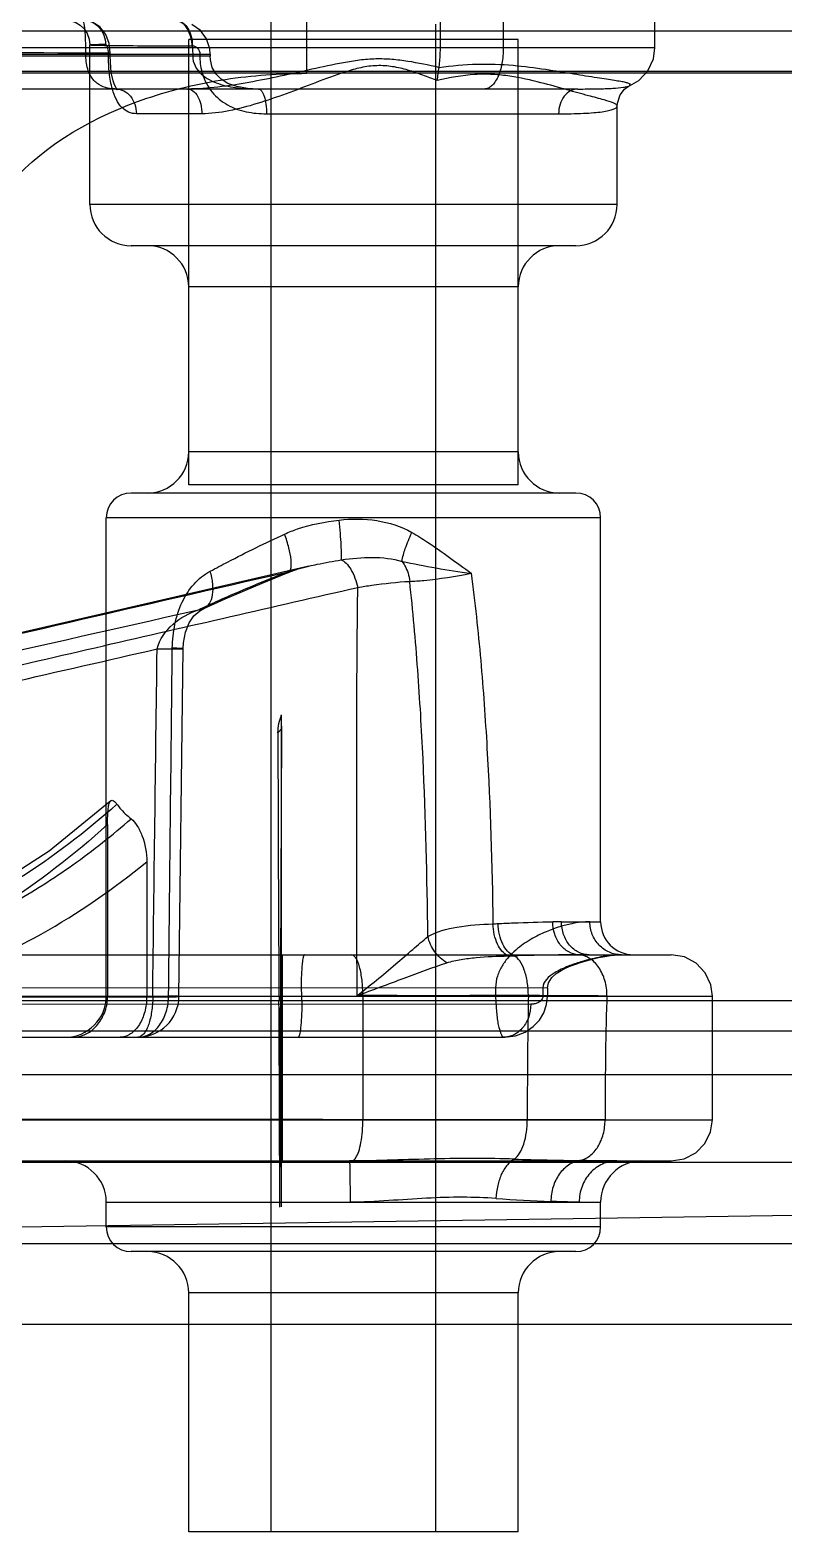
# Model space of a CAD drawing. Header units: millimetres. Extents: x 29875 to 31218, y -21313 to -20364.
# Drawn here: x 30595.82 to 30605.15, y -21046.8 to -21028.22 of the extents above; entities that cross this region are included whole.
import ezdxf

# ---------------------------------------------------------------- set-up
doc = ezdxf.new("R2010")
doc.units = ezdxf.units.MM
doc.header["$LTSCALE"] = 8
doc.layers.add('Cav-cor', color=30, linetype='Continuous')
doc.layers.add('WT', color=4, linetype='Continuous')

# ---------------------------------------------------------------- blocks, each defined once
blk = doc.blocks.new('20160903.150408')
at = {"layer": 'Cav-cor', "color": 241}
for p, q in [((-26.924, 42.79), (-26.924, 44.729)), ((-28.583, 44.3), (-28.583, 42.474)), ((-26.146, 44.32), (-26.146, 42.79)), ((-24.268, 42.79), (-24.268, 44.38)), ((-29.02, 24.43), (-29.02, 43.109)), ((-42.863, 43), (0, 43)), ((-26.98, 24.43), (-26.98, 43.081)), ((-24.268, 42.79), (-41.342, 42.79)), ((-31.264, 40.852), (-31.264, 42.826)), ((-31.029, 42.819), (-31.02, 42.819)), ((-25.96, 42.892), (-30.04, 42.892)), ((-30.04, 37.384), (-30.04, 42.892)), ((-29.78, 42.779), (-29.82, 42.899)), ((-29.775, 42.712), (-29.78, 42.779)), ((-25.96, 37.384), (-25.96, 42.892)), ((-29.774, 42.688), (-36.856, 42.688)), ((-32.617, 42.709), (-29.774, 42.712)), ((-31.313, 42.688), (-31.313, 42.726)), ((-31.313, 42.726), (-31.012, 42.726)), ((-31.034, 42.688), (-31.034, 42.726)), ((-31.012, 42.688), (-31.012, 42.726)), ((-29.991, 42.712), (-29.991, 42.688)), ((-29.902, 42.712), (-29.902, 42.688)), ((-29.774, 42.712), (-29.774, 42.688)), ((-42.363, 42.5), (0, 42.5)), ((-21.401, 42.474), (-39.598, 42.474)), ((-30.975, 42.38), (-30.998, 42.486)), ((-30.972, 42.37), (-30.975, 42.38)), ((-30.959, 42.333), (-30.972, 42.369)), ((-25.223, 42.28), (-40.636, 42.28)), ((-30.94, 42.28), (-30.939, 42.28)), ((-30.929, 42.276), (-30.926, 42.274)), ((-24.585, 42.318), (-24.584, 42.318)), ((-24.584, 42.318), (-24.571, 42.338)), ((-24.584, 42.318), (-24.584, 42.318)), ((-24.736, 40.852), (-24.736, 42.067)), ((-29.878, 41.974), (-30.688, 41.974)), ((-29.077, 41.974), (-25.461, 41.974)), ((-24.736, 40.852), (-31.264, 40.852)), ((-25.246, 40.342), (-30.754, 40.342)), ((-25.96, 39.832), (-30.04, 39.832)), ((-25.96, 37.792), (-30.04, 37.792)), ((-25.96, 37.384), (-30.04, 37.384)), ((-25.246, 37.282), (-30.754, 37.282)), ((-24.94, 36.976), (-31.06, 36.976)), ((-31.06, 31.06), (-31.06, 36.976)), ((-24.94, 31.978), (-24.94, 36.976)), ((-28.551, 36.378), (-32.917, 35.37)), ((-28.838, 36.301), (-28.807, 36.3)), ((-29.92, 35.838), (-29.854, 35.852)), ((-29.854, 35.852), (-29.853, 35.852)), ((-30.161, 31.054), (-30.107, 35.357)), ((-28.893, 34.368), (-28.893, 34.537)), ((-28.935, 34.315), (-28.889, 34.368)), ((-28.912, 28.447), (-28.889, 34.368)), ((-28.893, 34.315), (-28.893, 34.368)), ((-31.044, 33.18), (-31.044, 31.06)), ((-30.559, 32.72), (-30.559, 31.06)), ((-25.425, 31.978), (-24.94, 31.978)), ((-54.532, 31.57), (-24.066, 31.57)), ((-28.881, 31.57), (-28.881, 29.02)), ((-24.694, 31.57), (-24.691, 31.57)), ((-24.683, 31.57), (-24.684, 31.57)), ((-53.955, 31.06), (-23.556, 31.06)), ((-34.968, 31.051), (-30.486, 31.051)), ((-33.231, 31.166), (-25.598, 31.162)), ((-28.649, 31.166), (-28.641, 30.954)), ((-27.884, 31.06), (-27.884, 29.53)), ((-26.241, 31.162), (-26.241, 31.06)), ((-25.598, 31.06), (-26.241, 31.06)), ((-25.835, 31.065), (-25.836, 31)), ((-25.655, 31.162), (-25.655, 31.06)), ((-25.655, 31.06), (-25.598, 31.06)), ((-25.61, 30.955), (-25.6, 31.06)), ((-25.598, 31.162), (-25.598, 31.06)), ((-25.598, 31.06), (-25.598, 31.06)), ((-23.556, 29.53), (-23.556, 31.06)), ((-12.869, 31), (-51.216, 31)), ((-25.805, 30.958), (-33.23, 30.954)), ((-28.891, 29.02), (-28.892, 31)), ((-51.977, 30.55), (-26.141, 30.55)), ((-12.839, 30.625), (-39.16, 30.625)), ((-17.85, 30.087), (-34.97, 30.087)), ((-51.413, 29.53), (-23.556, 29.53)), ((-24.885, 29.53), (-25.849, 29.53)), ((-51.9, 29.02), (-24.066, 29.02)), ((0, 29), (-42.363, 29)), ((-28.891, 28.454), (-28.891, 29.02)), ((-46.065, 28), (-13.569, 28.48)), ((-31.06, 28.51), (-24.94, 28.51)), ((-31.06, 28.204), (-31.06, 28.51)), ((-24.94, 28.204), (-24.94, 28.51)), ((-24.94, 28.204), (-31.06, 28.204)), ((-54.936, 28), (-18.474, 28)), ((-25.246, 27.898), (-30.754, 27.898)), ((-25.96, 27.388), (-30.04, 27.388)), ((-30.04, 24.43), (-30.04, 27.388)), ((-25.96, 24.43), (-25.96, 27.388)), ((-42.363, 27), (0, 27)), ((-25.96, 24.43), (-30.04, 24.43))]:
    blk.add_line(p, q, dxfattribs=at)
for points in [[(-31.54, 43.13), (-31.542, 43.13), (-31.541, 43.13), (-31.535, 43.129), (-31.521, 43.127), (-31.488, 43.12), (-31.438, 43.102), (-31.385, 43.069), (-31.336, 43.023), (-31.297, 42.965), (-31.272, 42.896), (-31.264, 42.826)], [(-31.012, 42.726), (-31.025, 42.845), (-31.065, 42.955), (-31.139, 43.05), (-31.241, 43.113), (-31.354, 43.135)], [(-29.82, 42.899), (-29.896, 43.002), (-30.001, 43.077)], [(-24.584, 42.318), (-24.469, 42.384), (-24.356, 42.503), (-24.287, 42.652), (-24.268, 42.79)], [(-30.998, 42.486), (-31.01, 42.617), (-31.012, 42.688)], [(-29.178, 42.28), (-29.312, 42.287), (-29.446, 42.311), (-29.555, 42.35), (-29.638, 42.402), (-29.703, 42.467), (-29.748, 42.546), (-29.771, 42.639), (-29.775, 42.688)], [(-30.926, 42.274), (-30.936, 42.286), (-30.959, 42.333)], [(-30.939, 42.28), (-30.937, 42.279), (-30.929, 42.276)], [(-24.736, 42.067), (-24.733, 42.106), (-24.7, 42.208), (-24.644, 42.278), (-24.6, 42.311), (-24.585, 42.318)], [(-29.854, 35.852), (-29.588, 35.973), (-29.13, 36.169), (-28.807, 36.3)], [(-28.807, 36.3), (-28.683, 36.343), (-28.551, 36.378)], [(-30.107, 35.357), (-30.103, 35.431), (-30.078, 35.561), (-30.033, 35.675), (-29.975, 35.762), (-29.903, 35.825), (-29.853, 35.852)], [(-31.006, 33.474), (-31.767, 32.853), (-32.715, 32.242), (-33.605, 31.815)], [(-25.599, 31.162), (-25.587, 31.224), (-25.546, 31.29), (-25.489, 31.34), (-25.429, 31.377), (-25.369, 31.407), (-25.308, 31.433), (-25.248, 31.455), (-25.188, 31.475), (-25.13, 31.493), (-25.073, 31.509), (-25.018, 31.523), (-24.965, 31.535), (-24.914, 31.545), (-24.865, 31.553), (-24.818, 31.56), (-24.773, 31.565), (-24.733, 31.568), (-24.698, 31.57), (-24.684, 31.57)], [(-23.556, 31.06), (-23.576, 31.199), (-23.645, 31.348), (-23.759, 31.467), (-23.904, 31.543), (-24.066, 31.57)], [(-26.141, 30.55), (-26.126, 30.55), (-25.994, 30.568), (-25.875, 30.614), (-25.775, 30.681), (-25.699, 30.763), (-25.643, 30.853), (-25.61, 30.955)], [(-24.066, 29.02), (-23.907, 29.046), (-23.763, 29.12), (-23.65, 29.236), (-23.579, 29.381), (-23.556, 29.53)]]:
    blk.add_lwpolyline(points, dxfattribs=at)
for centre, radius, start, end in [((-29.144, 42.689), 0.758, 180.0467, 181.4532), ((-30.754, 40.852), 0.51, 180, 270), ((-25.246, 40.852), 0.51, 270, 0), ((-30.55, 39.832), 0.51, 0, 90), ((-25.45, 39.832), 0.51, 90, 180), ((-30.55, 37.792), 0.51, 270, 0), ((-25.45, 37.792), 0.51, 180, 270), ((-30.754, 36.976), 0.306, 90, 180), ((-25.246, 36.976), 0.306, 0, 90), ((540.812, 35.033), 569.748, 180.07217, 180.40558), ((-25.413, 19.777), 12.201, 90.0603, 90.5637), ((-24.532, 31.978), 0.408, 180, 270), ((-26.882, 45.194), 13.255, 272.634, 272.9017), ((-26.844, 66.311), 34.763, 271.2524, 271.372), ((-25.02, -8.439), 40.009, 90.2778, 91.4205), ((-25.068, -0.97), 32.54, 90.0248, 90.257), ((-31.57, 31.06), 0.51, 270, 0), ((-31.615, 31.06), 0.571, 353.8242, 359.9629), ((-30.669, 31.06), 0.508, 270.0003, 359.2795), ((-31.339, 31.06), 0.78, 355.5227, 359.9928), ((-5.963, 30.277), 18.915, 177.6264, 177.8083), ((-559.128, 27.676), 530.216, 0.14519, 0.35915), ((-31.57, 28.51), 0.51, 0, 90), ((-303.553, 28.437), 274.641, 0.00215, 0.1216), ((-24.428, 82.58), 53.561, 268.3094, 269.1754), ((-24.43, 28.51), 0.51, 90, 180), ((-24.832, 48.877), 20.37, 266.0494, 267.9635), ((-30.754, 28.204), 0.306, 180, 270), ((-25.246, 28.204), 0.306, 270, 0), ((-30.55, 27.388), 0.51, 0, 90), ((-25.45, 27.388), 0.51, 90, 180)]:
    blk.add_arc(centre, radius, start, end, dxfattribs=at)
for points, knots in [([(-33.35, 42.038), (-33.086, 42.412), (-32.443, 43.081), (-31.259, 43.791), (-29.949, 44.21), (-29.038, 44.3), (-28.583, 44.3)], [0, 0, 0, 0, 0.251347, 0.50121, 0.750513, 1, 1, 1, 1]), ([(-31.354, 43.135), (-31.317, 43.134), (-31.241, 43.117), (-31.146, 43.049), (-31.084, 42.947), (-31.069, 42.868), (-31.069, 42.829)], [0, 0, 0, 0, 0.242608, 0.489976, 0.743241, 1, 1, 1, 1]), ([(-31.313, 42.726), (-31.313, 42.779), (-31.314, 42.854), (-31.319, 42.951), (-31.324, 43.012), (-31.329, 43.062), (-31.337, 43.1), (-31.342, 43.122), (-31.35, 43.135), (-31.354, 43.135)], [0, 0, 0, 0, 0.377445, 0.548125, 0.697813, 0.821051, 0.913682, 0.972726, 1, 1, 1, 1]), ([(-30.182, 43.12), (-30.156, 43.12), (-30.114, 43.098), (-30.075, 43.051), (-30.034, 42.978), (-30, 42.864), (-29.991, 42.765), (-29.991, 42.712)], [0, 0, 0, 0, 0.161698, 0.264823, 0.385309, 0.673004, 1, 1, 1, 1]), ([(-30.182, 43.12), (-30.157, 43.12), (-30.102, 43.1), (-30.042, 43.028), (-30.004, 42.929), (-29.995, 42.853), (-29.995, 42.814)], [0, 0, 0, 0, 0.192668, 0.423036, 0.698156, 1, 1, 1, 1]), ([(-36.856, 42.688), (-36.394, 42.707), (-35.471, 42.728), (-33.623, 42.742), (-32.237, 42.735), (-31.313, 42.726)], [0, 0, 0, 0, 0.249972, 0.499983, 1, 1, 1, 1]), ([(-31.069, 42.829), (-31.097, 42.829), (-31.137, 42.829), (-31.185, 42.828), (-31.213, 42.828), (-31.234, 42.827), (-31.248, 42.827), (-31.256, 42.827), (-31.261, 42.826), (-31.262, 42.826), (-31.264, 42.826), (-31.264, 42.826)], [0, 0, 0, 0, 0.434034, 0.605894, 0.747147, 0.857419, 0.936347, 0.963993, 0.983774, 0.995719, 1, 1, 1, 1]), ([(-31.264, 42.826), (-31.264, 42.825), (-31.262, 42.825), (-31.26, 42.825), (-31.255, 42.825), (-31.245, 42.824), (-31.228, 42.823), (-31.202, 42.822), (-31.169, 42.822), (-31.129, 42.821), (-31.081, 42.82), (-31.047, 42.82), (-31.029, 42.819)], [0, 0, 0, 0, 0.004472, 0.016638, 0.03662, 0.064433, 0.143553, 0.253861, 0.395018, 0.566668, 0.768451, 1, 1, 1, 1]), ([(-31.034, 42.726), (-31.034, 42.751), (-31.038, 42.784), (-31.052, 42.819), (-31.064, 42.829), (-31.069, 42.829)], [0, 0, 0, 0, 0.639612, 0.862669, 1, 1, 1, 1]), ([(-31.02, 42.819), (-30.957, 42.818), (-30.616, 42.815), (-30.274, 42.814), (-29.995, 42.814)], [0, 0, 0, 0, 0.183194, 1, 1, 1, 1]), ([(-29.995, 42.814), (-29.972, 42.814), (-29.921, 42.791), (-29.902, 42.739), (-29.902, 42.712)], [0, 0, 0, 0, 0.463023, 1, 1, 1, 1]), ([(-26.942, 42.546), (-26.938, 42.565), (-26.933, 42.604), (-26.926, 42.686), (-26.924, 42.748), (-26.924, 42.79)], [0, 0, 0, 0, 0.237002, 0.485081, 1, 1, 1, 1]), ([(-26.146, 42.79), (-26.146, 42.724), (-26.156, 42.601), (-26.197, 42.457), (-26.246, 42.367), (-26.286, 42.319), (-26.331, 42.288), (-26.364, 42.28), (-26.38, 42.28)], [0, 0, 0, 0, 0.326238, 0.61324, 0.733238, 0.835813, 0.922824, 1, 1, 1, 1]), ([(-31.261, 42.455), (-31.269, 42.471), (-31.301, 42.545), (-31.313, 42.627), (-31.313, 42.688)], [0, 0, 0, 0, 0.233219, 1, 1, 1, 1]), ([(-30.985, 42.28), (-31.003, 42.344), (-31.026, 42.479), (-31.034, 42.617), (-31.034, 42.688)], [0, 0, 0, 0, 0.480481, 1, 1, 1, 1]), ([(-26.942, 42.546), (-27.07, 42.574), (-27.263, 42.616), (-27.525, 42.649), (-27.725, 42.655), (-27.925, 42.639), (-28.19, 42.595), (-28.516, 42.524), (-28.906, 42.437), (-29.292, 42.359), (-29.674, 42.299), (-29.929, 42.28), (-30.054, 42.28)], [0, 0, 0, 0, 0.124775, 0.187799, 0.251171, 0.314696, 0.378388, 0.505716, 0.632446, 0.757787, 0.880747, 1, 1, 1, 1]), ([(-29.991, 42.688), (-29.991, 42.646), (-29.97, 42.562), (-29.89, 42.463), (-29.787, 42.392), (-29.634, 42.328), (-29.429, 42.288), (-29.262, 42.28), (-29.178, 42.28)], [0, 0, 0, 0, 0.126585, 0.251291, 0.375047, 0.498943, 0.748147, 1, 1, 1, 1]), ([(-26.964, 42.385), (-27.023, 42.408), (-27.143, 42.453), (-27.325, 42.516), (-27.515, 42.562), (-27.713, 42.575), (-27.91, 42.549), (-28.163, 42.474), (-28.47, 42.359), (-28.831, 42.22), (-29.186, 42.097), (-29.533, 42.004), (-29.766, 41.974), (-29.878, 41.974)], [0, 0, 0, 0, 0.062825, 0.12652, 0.190906, 0.25595, 0.321079, 0.386595, 0.516731, 0.645005, 0.769708, 0.888814, 1, 1, 1, 1]), ([(-24.571, 42.338), (-24.577, 42.344), (-24.598, 42.352), (-24.637, 42.363), (-24.697, 42.374), (-24.775, 42.386), (-24.872, 42.401), (-25.04, 42.426), (-25.291, 42.467), (-25.637, 42.524), (-26.036, 42.577), (-26.479, 42.594), (-26.785, 42.563), (-26.942, 42.542)], [0, 0, 0, 0, 0.009804, 0.027068, 0.052153, 0.085246, 0.126407, 0.175731, 0.297404, 0.44569, 0.615232, 0.801189, 1, 1, 1, 1]), ([(-32.243, 41.117), (-31.803, 41.611), (-30.881, 42.123), (-29.588, 42.425), (-28.917, 42.474), (-28.583, 42.474)], [0, 0, 0, 0, 0.497415, 0.74867, 1, 1, 1, 1]), ([(-31.069, 42.297), (-31.108, 42.309), (-31.186, 42.347), (-31.24, 42.416), (-31.261, 42.455)], [0, 0, 0, 0, 0.480101, 1, 1, 1, 1]), ([(-29.87, 42.469), (-29.845, 42.387), (-29.765, 42.233), (-29.566, 42.07), (-29.328, 41.988), (-29.161, 41.974), (-29.077, 41.974)], [0, 0, 0, 0, 0.257421, 0.503472, 0.748652, 1, 1, 1, 1]), ([(-26.942, 42.546), (-26.947, 42.52), (-26.959, 42.467), (-26.963, 42.413), (-26.965, 42.385)], [0, 0, 0, 0, 0.486135, 1, 1, 1, 1]), ([(-24.736, 42.067), (-24.736, 42.074), (-24.749, 42.091), (-24.802, 42.118), (-24.92, 42.152), (-25.113, 42.202), (-25.374, 42.275), (-25.696, 42.366), (-26.003, 42.435), (-26.278, 42.464), (-26.581, 42.463), (-26.811, 42.421), (-26.964, 42.385)], [0, 0, 0, 0, 0.009026, 0.02439, 0.079104, 0.166934, 0.28635, 0.433724, 0.60426, 0.696956, 0.794091, 1, 1, 1, 1]), ([(-30.94, 42.28), (-30.951, 42.28), (-30.995, 42.281), (-31.038, 42.288), (-31.069, 42.297)], [0, 0, 0, 0, 0.254865, 1, 1, 1, 1]), ([(-30.688, 41.974), (-30.721, 41.974), (-30.788, 41.986), (-30.876, 42.051), (-30.943, 42.153), (-30.972, 42.235), (-30.985, 42.28)], [0, 0, 0, 0, 0.2127, 0.43477, 0.693527, 1, 1, 1, 1]), ([(-30.94, 42.28), (-30.907, 42.28), (-30.838, 42.263), (-30.755, 42.193), (-30.701, 42.091), (-30.688, 42.014), (-30.688, 41.974)], [0, 0, 0, 0, 0.227099, 0.468498, 0.72843, 1, 1, 1, 1]), ([(-30.054, 42.28), (-30.03, 42.28), (-29.978, 42.259), (-29.922, 42.187), (-29.886, 42.088), (-29.878, 42.013), (-29.878, 41.974)], [0, 0, 0, 0, 0.185975, 0.414552, 0.692644, 1, 1, 1, 1]), ([(-29.178, 42.28), (-29.163, 42.28), (-29.14, 42.261), (-29.12, 42.227), (-29.099, 42.172), (-29.082, 42.086), (-29.077, 42.013), (-29.077, 41.974)], [0, 0, 0, 0, 0.133335, 0.231491, 0.352671, 0.653619, 1, 1, 1, 1]), ([(-25.223, 42.28), (-25.254, 42.28), (-25.32, 42.262), (-25.399, 42.192), (-25.449, 42.091), (-25.461, 42.013), (-25.461, 41.974)], [0, 0, 0, 0, 0.220413, 0.459425, 0.722275, 1, 1, 1, 1]), ([(-25.223, 42.28), (-25.141, 42.28), (-24.996, 42.281), (-24.807, 42.287), (-24.685, 42.297), (-24.617, 42.308), (-24.593, 42.314), (-24.584, 42.318)], [0, 0, 0, 0, 0.383426, 0.67796, 0.88334, 0.95266, 1, 1, 1, 1]), ([(-25.461, 41.974), (-25.357, 41.974), (-25.212, 41.975), (-25.033, 41.986), (-24.929, 41.997), (-24.848, 42.011), (-24.795, 42.025), (-24.764, 42.038), (-24.746, 42.048), (-24.736, 42.06), (-24.736, 42.067)], [0, 0, 0, 0, 0.416888, 0.584847, 0.724457, 0.835076, 0.91654, 0.946563, 0.969842, 1, 1, 1, 1]), ([(-28.853, 36.774), (-28.8, 36.799), (-28.583, 36.884), (-28.351, 36.927), (-28.177, 36.947)], [0, 0, 0, 0, 0.246959, 1, 1, 1, 1]), ([(-28.177, 36.947), (-28.023, 36.965), (-27.712, 36.965), (-27.411, 36.871), (-27.278, 36.795)], [0, 0, 0, 0, 0.503278, 1, 1, 1, 1]), ([(-28.151, 36.455), (-28.148, 36.477), (-28.148, 36.537), (-28.152, 36.646), (-28.162, 36.788), (-28.172, 36.892), (-28.177, 36.947)], [0, 0, 0, 0, 0.135995, 0.365513, 0.664613, 1, 1, 1, 1]), ([(-27.399, 36.437), (-27.392, 36.491), (-27.356, 36.613), (-27.308, 36.73), (-27.278, 36.795)], [0, 0, 0, 0, 0.435165, 1, 1, 1, 1]), ([(-27.278, 36.795), (-27.212, 36.757), (-26.959, 36.6), (-26.723, 36.42), (-26.544, 36.29)], [0, 0, 0, 0, 0.255601, 1, 1, 1, 1]), ([(-29.774, 36.315), (-29.702, 36.353), (-29.399, 36.514), (-29.09, 36.665), (-28.853, 36.774)], [0, 0, 0, 0, 0.237004, 1, 1, 1, 1]), ([(-28.807, 36.3), (-28.789, 36.308), (-28.773, 36.347), (-28.769, 36.4), (-28.773, 36.486), (-28.799, 36.613), (-28.832, 36.718), (-28.853, 36.774)], [0, 0, 0, 0, 0.118505, 0.213146, 0.332974, 0.637966, 1, 1, 1, 1]), ([(-28.551, 36.378), (-28.517, 36.386), (-28.385, 36.415), (-28.251, 36.439), (-28.151, 36.455)], [0, 0, 0, 0, 0.251078, 1, 1, 1, 1]), ([(-28.151, 36.455), (-28.023, 36.475), (-27.772, 36.498), (-27.517, 36.472), (-27.399, 36.437)], [0, 0, 0, 0, 0.511724, 1, 1, 1, 1]), ([(-28.151, 36.455), (-28.129, 36.447), (-28.083, 36.411), (-28.004, 36.3), (-27.965, 36.193), (-27.946, 36.115)], [0, 0, 0, 0, 0.175867, 0.409306, 1, 1, 1, 1]), ([(-27.399, 36.437), (-27.386, 36.42), (-27.338, 36.345), (-27.312, 36.257), (-27.304, 36.189)], [0, 0, 0, 0, 0.238413, 1, 1, 1, 1]), ([(-27.399, 36.437), (-27.259, 36.408), (-26.975, 36.352), (-26.689, 36.308), (-26.544, 36.29)], [0, 0, 0, 0, 0.495473, 1, 1, 1, 1]), ([(-43.27, 33.144), (-42.026, 33.375), (-37.197, 34.343), (-32.406, 35.486), (-28.838, 36.301)], [0, 0, 0, 0, 0.256917, 1, 1, 1, 1]), ([(-30.243, 35.363), (-30.242, 35.462), (-30.221, 35.657), (-30.135, 35.93), (-29.988, 36.162), (-29.849, 36.274), (-29.774, 36.315)], [0, 0, 0, 0, 0.268512, 0.526449, 0.76897, 1, 1, 1, 1]), ([(-29.92, 35.838), (-29.836, 35.877), (-29.479, 36.039), (-29.117, 36.191), (-28.838, 36.301)], [0, 0, 0, 0, 0.236346, 1, 1, 1, 1]), ([(-29.853, 35.852), (-29.825, 35.866), (-29.773, 35.917), (-29.738, 36.03), (-29.737, 36.167), (-29.758, 36.264), (-29.774, 36.315)], [0, 0, 0, 0, 0.186849, 0.411614, 0.686155, 1, 1, 1, 1]), ([(-27.304, 36.189), (-27.246, 36.192), (-26.991, 36.211), (-26.737, 36.251), (-26.544, 36.29)], [0, 0, 0, 0, 0.228091, 1, 1, 1, 1]), ([(-26.544, 36.29), (-26.496, 35.931), (-26.419, 35.211), (-26.317, 33.765), (-26.284, 32.678), (-26.273, 31.953)], [0, 0, 0, 0, 0.249739, 0.499711, 1, 1, 1, 1]), ([(-68.388, 30.787), (-68.379, 30.796), (-68.351, 30.809), (-68.296, 30.827), (-68.218, 30.844), (-68.117, 30.862), (-67.993, 30.88), (-67.782, 30.905), (-67.462, 30.936), (-67.007, 30.969), (-66.461, 31), (-65.82, 31.03), (-65.083, 31.059), (-64.239, 31.086), (-63.276, 31.112), (-62.184, 31.137), (-60.958, 31.161), (-59.6, 31.191), (-58.117, 31.234), (-56.523, 31.295), (-54.27, 31.406), (-51.396, 31.607), (-47.94, 32.001), (-44.499, 32.541), (-41.081, 33.186), (-37.699, 33.893), (-34.374, 34.637), (-31.131, 35.384), (-28.996, 35.876), (-27.946, 36.115)], [0, 0, 0, 0, 0.000873, 0.002276, 0.004229, 0.006735, 0.009793, 0.013403, 0.022287, 0.033403, 0.046779, 0.062436, 0.080397, 0.100905, 0.124342, 0.151005, 0.180998, 0.214234, 0.25059, 0.289806, 0.331161, 0.415947, 0.501013, 0.586089, 0.671249, 0.755946, 0.839441, 0.921004, 1, 1, 1, 1]), ([(-27.956, 31.065), (-27.957, 31.909), (-27.96, 33.173), (-27.959, 34.857), (-27.953, 35.696), (-27.946, 36.115)], [0, 0, 0, 0, 0.501351, 0.751244, 1, 1, 1, 1]), ([(-27.946, 36.115), (-27.888, 36.125), (-27.675, 36.158), (-27.46, 36.182), (-27.304, 36.189)], [0, 0, 0, 0, 0.2729, 1, 1, 1, 1]), ([(-27.079, 31.795), (-27.088, 32.528), (-27.114, 33.629), (-27.199, 35.094), (-27.264, 35.825), (-27.304, 36.189)], [0, 0, 0, 0, 0.500041, 0.750035, 1, 1, 1, 1]), ([(-43.318, 33.013), (-41.029, 33.42), (-36.556, 34.334), (-32.105, 35.344), (-29.92, 35.838)], [0, 0, 0, 0, 0.509206, 1, 1, 1, 1]), ([(-30.431, 35.354), (-30.402, 35.472), (-30.252, 35.684), (-30.034, 35.797), (-29.92, 35.838)], [0, 0, 0, 0, 0.501343, 1, 1, 1, 1]), ([(-37.905, 33.681), (-36.639, 33.951), (-34.147, 34.504), (-31.658, 35.073), (-30.431, 35.354)], [0, 0, 0, 0, 0.506911, 1, 1, 1, 1]), ([(-30.431, 35.354), (-30.408, 35.354), (-30.364, 35.354), (-30.302, 35.353), (-30.246, 35.353), (-30.199, 35.354), (-30.165, 35.354), (-30.143, 35.354), (-30.13, 35.355), (-30.121, 35.355), (-30.113, 35.355), (-30.11, 35.356), (-30.107, 35.356), (-30.107, 35.357)], [0, 0, 0, 0, 0.211353, 0.406154, 0.579074, 0.725834, 0.843509, 0.890562, 0.929408, 0.9599, 0.981893, 0.99526, 1, 1, 1, 1]), ([(-30.107, 35.357), (-30.107, 35.357), (-30.111, 35.357), (-30.117, 35.358), (-30.129, 35.359), (-30.143, 35.36), (-30.163, 35.36), (-30.197, 35.362), (-30.224, 35.362), (-30.243, 35.363)], [0, 0, 0, 0, 0.017098, 0.066219, 0.147311, 0.260012, 0.403517, 0.576005, 1, 1, 1, 1]), ([(-28.935, 34.315), (-28.935, 34.355), (-28.926, 34.43), (-28.905, 34.503), (-28.893, 34.537)], [0, 0, 0, 0, 0.522663, 1, 1, 1, 1]), ([(-28.889, 34.369), (-28.889, 34.383), (-28.89, 34.439), (-28.891, 34.495), (-28.893, 34.537)], [0, 0, 0, 0, 0.253792, 1, 1, 1, 1]), ([(-31.044, 33.18), (-31.044, 33.216), (-31.044, 33.282), (-31.038, 33.37), (-31.028, 33.433), (-31.015, 33.466), (-31.006, 33.474)], [0, 0, 0, 0, 0.357052, 0.665317, 0.878613, 1, 1, 1, 1]), ([(-31.006, 33.474), (-31.001, 33.478), (-30.988, 33.484), (-30.968, 33.475), (-30.948, 33.457), (-30.935, 33.441), (-30.928, 33.432)], [0, 0, 0, 0, 0.182113, 0.382074, 0.65156, 1, 1, 1, 1]), ([(-30.928, 33.432), (-31.314, 33.09), (-32.115, 32.477), (-33.013, 32.013), (-33.465, 31.828)], [0, 0, 0, 0, 0.513499, 1, 1, 1, 1]), ([(-30.928, 33.432), (-30.916, 33.416), (-30.865, 33.35), (-30.803, 33.292), (-30.753, 33.252)], [0, 0, 0, 0, 0.238004, 1, 1, 1, 1]), ([(-33.784, 31.534), (-33.517, 31.618), (-32.983, 31.814), (-32.208, 32.198), (-31.457, 32.677), (-30.984, 33.051), (-30.753, 33.252)], [0, 0, 0, 0, 0.239627, 0.485012, 0.738009, 1, 1, 1, 1]), ([(-31.044, 33.18), (-31.46, 32.807), (-32.319, 32.139), (-33.287, 31.635), (-33.773, 31.437)], [0, 0, 0, 0, 0.514987, 1, 1, 1, 1]), ([(-30.753, 33.252), (-30.724, 33.229), (-30.672, 33.164), (-30.588, 32.99), (-30.559, 32.83), (-30.559, 32.72)], [0, 0, 0, 0, 0.187283, 0.425919, 1, 1, 1, 1]), ([(-33.234, 31.214), (-32.762, 31.377), (-31.818, 31.799), (-30.969, 32.387), (-30.559, 32.72)], [0, 0, 0, 0, 0.486171, 1, 1, 1, 1]), ([(-25.073, 31.978), (-25.148, 31.978), (-25.275, 31.963), (-25.456, 31.917), (-25.625, 31.855), (-25.81, 31.763), (-25.966, 31.655), (-26.084, 31.541), (-26.165, 31.434), (-26.225, 31.307), (-26.241, 31.211), (-26.241, 31.162)], [0, 0, 0, 0, 0.146116, 0.245594, 0.362459, 0.496231, 0.646618, 0.728337, 0.814625, 0.905548, 1, 1, 1, 1]), ([(-26.211, 31.956), (-26.148, 31.959), (-25.922, 31.97), (-25.696, 31.976), (-25.533, 31.977)], [0, 0, 0, 0, 0.278458, 1, 1, 1, 1]), ([(-25.214, 31.57), (-25.256, 31.572), (-25.344, 31.598), (-25.449, 31.692), (-25.517, 31.824), (-25.532, 31.926), (-25.533, 31.977)], [0, 0, 0, 0, 0.224954, 0.465914, 0.726605, 1, 1, 1, 1]), ([(-25.082, 31.57), (-25.127, 31.57), (-25.221, 31.593), (-25.334, 31.686), (-25.408, 31.821), (-25.425, 31.925), (-25.425, 31.978)], [0, 0, 0, 0, 0.229825, 0.471952, 0.730478, 1, 1, 1, 1]), ([(-24.683, 31.57), (-24.734, 31.57), (-24.837, 31.592), (-24.967, 31.683), (-25.053, 31.819), (-25.073, 31.925), (-25.073, 31.978)], [0, 0, 0, 0, 0.244778, 0.492696, 0.744872, 1, 1, 1, 1]), ([(-27.956, 31.065), (-27.794, 31.191), (-27.563, 31.382), (-27.275, 31.629), (-27.142, 31.743), (-27.079, 31.795)], [0, 0, 0, 0, 0.542016, 0.785195, 1, 1, 1, 1]), ([(-27.079, 31.795), (-26.971, 31.859), (-26.696, 31.93), (-26.422, 31.947), (-26.273, 31.953)], [0, 0, 0, 0, 0.458441, 1, 1, 1, 1]), ([(-26.844, 31.471), (-26.902, 31.505), (-27.005, 31.601), (-27.065, 31.728), (-27.079, 31.795)], [0, 0, 0, 0, 0.498147, 1, 1, 1, 1]), ([(-26.084, 31.556), (-26.144, 31.581), (-26.215, 31.678), (-26.261, 31.821), (-26.272, 31.908), (-26.273, 31.953)], [0, 0, 0, 0, 0.427794, 0.703974, 1, 1, 1, 1]), ([(-26.012, 31.558), (-26.074, 31.581), (-26.15, 31.677), (-26.198, 31.822), (-26.21, 31.911), (-26.211, 31.956)], [0, 0, 0, 0, 0.429955, 0.705344, 1, 1, 1, 1]), ([(-28.605, 31.57), (-28.609, 31.57), (-28.617, 31.558), (-28.624, 31.536), (-28.631, 31.498), (-28.639, 31.426), (-28.646, 31.313), (-28.651, 31.217), (-28.649, 31.166)], [0, 0, 0, 0, 0.028347, 0.087653, 0.179875, 0.302521, 0.62218, 1, 1, 1, 1]), ([(-27.884, 31.06), (-27.884, 31.125), (-27.89, 31.247), (-27.914, 31.388), (-27.944, 31.481), (-27.97, 31.535), (-28.004, 31.57), (-28.026, 31.57)], [0, 0, 0, 0, 0.354828, 0.66036, 0.781903, 0.878508, 1, 1, 1, 1]), ([(-27.956, 31.065), (-27.761, 31.136), (-27.392, 31.275), (-27.022, 31.413), (-26.844, 31.471)], [0, 0, 0, 0, 0.526559, 1, 1, 1, 1]), ([(-26.844, 31.471), (-26.787, 31.489), (-26.666, 31.516), (-26.413, 31.546), (-26.217, 31.553), (-26.084, 31.556)], [0, 0, 0, 0, 0.235192, 0.480628, 1, 1, 1, 1]), ([(-25.835, 31.065), (-25.835, 31.121), (-25.843, 31.228), (-25.878, 31.374), (-25.93, 31.488), (-25.983, 31.544), (-26.012, 31.558)], [0, 0, 0, 0, 0.310164, 0.592286, 0.824799, 1, 1, 1, 1]), ([(-24.684, 31.57), (-24.731, 31.57), (-24.853, 31.56), (-25.021, 31.528), (-25.193, 31.482), (-25.32, 31.439), (-25.43, 31.391), (-25.551, 31.328), (-25.656, 31.239), (-25.655, 31.162)], [0, 0, 0, 0, 0.128814, 0.333175, 0.464768, 0.616249, 0.699888, 0.789637, 1, 1, 1, 1]), ([(-24.862, 31.06), (-24.862, 31.124), (-24.878, 31.249), (-24.952, 31.414), (-25.066, 31.533), (-25.166, 31.567), (-25.214, 31.57)], [0, 0, 0, 0, 0.285624, 0.5522, 0.788683, 1, 1, 1, 1]), ([(-30.671, 30.55), (-30.62, 30.55), (-30.513, 30.58), (-30.388, 30.698), (-30.308, 30.866), (-30.289, 30.994), (-30.289, 31.06)], [0, 0, 0, 0, 0.216038, 0.453354, 0.717854, 1, 1, 1, 1]), ([(-30.486, 31.051), (-30.463, 31.051), (-30.419, 31.051), (-30.356, 31.05), (-30.3, 31.051), (-30.253, 31.051), (-30.219, 31.051), (-30.197, 31.052), (-30.185, 31.052), (-30.175, 31.052), (-30.167, 31.052), (-30.164, 31.053), (-30.161, 31.053), (-30.161, 31.054)], [0, 0, 0, 0, 0.211345, 0.406132, 0.579028, 0.72579, 0.843472, 0.890526, 0.929385, 0.959892, 0.981898, 0.995267, 1, 1, 1, 1]), ([(-30.161, 31.054), (-30.161, 31.054), (-30.165, 31.054), (-30.17, 31.056), (-30.181, 31.056), (-30.195, 31.057), (-30.214, 31.058), (-30.245, 31.059), (-30.271, 31.059), (-30.289, 31.06)], [0, 0, 0, 0, 0.017052, 0.066006, 0.146901, 0.259434, 0.402798, 0.575252, 1, 1, 1, 1]), ([(-25.835, 31.065), (-26.01, 31.065), (-26.717, 31.064), (-27.424, 31.064), (-27.956, 31.065)], [0, 0, 0, 0, 0.247848, 1, 1, 1, 1]), ([(-24.862, 31.06), (-24.935, 31.06), (-25.259, 31.062), (-25.584, 31.064), (-25.835, 31.065)], [0, 0, 0, 0, 0.225963, 1, 1, 1, 1]), ([(-25.655, 31.06), (-25.655, 31.048), (-25.661, 31.026), (-25.684, 30.996), (-25.718, 30.974), (-25.761, 30.961), (-25.79, 30.958), (-25.805, 30.958)], [0, 0, 0, 0, 0.181719, 0.32242, 0.558876, 0.779565, 1, 1, 1, 1]), ([(-31.467, 30.55), (-31.422, 30.55), (-31.325, 30.572), (-31.197, 30.661), (-31.091, 30.807), (-31.055, 30.931), (-31.048, 30.999)], [0, 0, 0, 0, 0.20521, 0.430585, 0.692215, 1, 1, 1, 1]), ([(-30.562, 30.999), (-30.567, 30.938), (-30.589, 30.824), (-30.661, 30.678), (-30.762, 30.577), (-30.848, 30.55), (-30.888, 30.55)], [0, 0, 0, 0, 0.303846, 0.574247, 0.802559, 1, 1, 1, 1]), ([(-30.486, 30.999), (-30.487, 30.969), (-30.493, 30.91), (-30.505, 30.826), (-30.523, 30.748), (-30.545, 30.681), (-30.572, 30.626), (-30.606, 30.575), (-30.646, 30.55), (-30.671, 30.55)], [0, 0, 0, 0, 0.176788, 0.345013, 0.50015, 0.638938, 0.757893, 0.856012, 1, 1, 1, 1]), ([(-28.641, 30.954), (-28.639, 30.903), (-28.644, 30.807), (-28.651, 30.694), (-28.66, 30.622), (-28.668, 30.584), (-28.675, 30.562), (-28.683, 30.55), (-28.687, 30.55)], [0, 0, 0, 0, 0.377534, 0.696949, 0.819623, 0.91194, 0.971188, 1, 1, 1, 1]), ([(-26.239, 30.999), (-26.237, 30.968), (-26.232, 30.907), (-26.226, 30.82), (-26.217, 30.742), (-26.197, 30.663), (-26.18, 30.6), (-26.158, 30.561), (-26.146, 30.55), (-26.141, 30.55)], [0, 0, 0, 0, 0.202279, 0.389571, 0.557959, 0.704364, 0.909509, 0.967903, 1, 1, 1, 1]), ([(-25.805, 30.958), (-25.805, 30.905), (-25.822, 30.801), (-25.894, 30.667), (-26.005, 30.573), (-26.097, 30.55), (-26.141, 30.55)], [0, 0, 0, 0, 0.271915, 0.531547, 0.772742, 1, 1, 1, 1]), ([(-25.849, 29.53), (-26.974, 29.53), (-31.679, 29.531), (-36.384, 29.536), (-39.964, 29.542)], [0, 0, 0, 0, 0.239036, 1, 1, 1, 1]), ([(-27.972, 29.059), (-27.956, 29.082), (-27.93, 29.145), (-27.893, 29.301), (-27.884, 29.435), (-27.884, 29.53)], [0, 0, 0, 0, 0.175584, 0.411972, 1, 1, 1, 1]), ([(-26.008, 29.043), (-25.982, 29.061), (-25.934, 29.12), (-25.866, 29.282), (-25.849, 29.428), (-25.849, 29.53)], [0, 0, 0, 0, 0.182371, 0.418203, 1, 1, 1, 1]), ([(-25.199, 29.025), (-25.155, 29.033), (-25.065, 29.077), (-24.964, 29.196), (-24.9, 29.353), (-24.885, 29.47), (-24.885, 29.53)], [0, 0, 0, 0, 0.212531, 0.451081, 0.717152, 1, 1, 1, 1]), ([(-26.008, 29.043), (-26.169, 29.047), (-26.499, 29.053), (-27.001, 29.046), (-27.52, 29.029), (-27.872, 29.02), (-28.05, 29.02)], [0, 0, 0, 0, 0.236842, 0.483493, 0.738392, 1, 1, 1, 1]), ([(-28.05, 29.02), (-28.049, 29.02), (-28.05, 29.015), (-28.048, 29.009), (-28.048, 28.996), (-28.047, 28.98), (-28.047, 28.958), (-28.046, 28.921), (-28.045, 28.866), (-28.044, 28.79), (-28.043, 28.703), (-28.043, 28.608), (-28.043, 28.543), (-28.043, 28.51)], [0, 0, 0, 0, 0.005036, 0.019519, 0.043365, 0.076409, 0.118412, 0.168896, 0.293148, 0.444568, 0.617462, 0.805388, 1, 1, 1, 1]), ([(-28.026, 29.02), (-28.021, 29.02), (-27.998, 29.024), (-27.982, 29.044), (-27.972, 29.059)], [0, 0, 0, 0, 0.205842, 1, 1, 1, 1]), ([(-26.008, 29.043), (-26.042, 29.025), (-26.105, 28.97), (-26.174, 28.855), (-26.22, 28.713), (-26.234, 28.609), (-26.236, 28.555)], [0, 0, 0, 0, 0.200577, 0.439897, 0.711679, 1, 1, 1, 1]), ([(-25.199, 29.025), (-25.248, 29.016), (-25.347, 28.975), (-25.462, 28.857), (-25.538, 28.699), (-25.556, 28.58), (-25.556, 28.52)], [0, 0, 0, 0, 0.224849, 0.467196, 0.728076, 1, 1, 1, 1]), ([(-24.74, 29.02), (-24.801, 29.02), (-24.926, 28.993), (-25.08, 28.877), (-25.182, 28.708), (-25.206, 28.576), (-25.206, 28.51)], [0, 0, 0, 0, 0.239422, 0.485172, 0.739604, 1, 1, 1, 1]), ([(-24.74, 29.02), (-24.775, 29.02), (-24.928, 29.021), (-25.08, 29.023), (-25.199, 29.025)], [0, 0, 0, 0, 0.224711, 1, 1, 1, 1]), ([(-26.236, 28.555), (-26.373, 28.565), (-26.66, 28.576), (-27.103, 28.561), (-27.567, 28.527), (-27.883, 28.51), (-28.043, 28.51)], [0, 0, 0, 0, 0.228595, 0.475544, 0.734832, 1, 1, 1, 1]), ([(-25.206, 28.51), (-25.231, 28.51), (-25.348, 28.512), (-25.465, 28.516), (-25.556, 28.52)], [0, 0, 0, 0, 0.213618, 1, 1, 1, 1])]:
    blk.add_open_spline(points, degree=3, knots=knots, dxfattribs=at)
for points in [[(-29.902, 42.669), (-29.9, 42.602), (-29.89, 42.534), (-29.87, 42.469)], [(-28.838, 36.301), (-28.744, 36.331), (-28.647, 36.356), (-28.551, 36.378)], [(-30.486, 31.051), (-30.468, 32.486), (-30.45, 33.92), (-30.431, 35.354)], [(-30.289, 31.06), (-30.274, 32.494), (-30.259, 33.929), (-30.243, 35.363)], [(-28.892, 31), (-28.892, 32.105), (-28.893, 33.21), (-28.893, 34.315)], [(-30.486, 31.051), (-30.485, 31.034), (-30.485, 31.017), (-30.486, 30.999)], [(-26.241, 31.06), (-26.241, 31.04), (-26.24, 31.019), (-26.239, 30.999)], [(-25.836, 31), (-25.846, 30.51), (-25.848, 30.02), (-25.849, 29.53)], [(-24.864, 31), (-24.883, 30.51), (-24.883, 30.02), (-24.885, 29.53)]]:
    blk.add_open_spline(points, degree=3, dxfattribs=at)

msp = doc.modelspace()

# ---------------------------------------------------------------- linework, layer by layer
at = {"layer": 'Cav-cor', "color": 241}
msp.add_line((30477.82, -21043.233), (30627.82, -21043.233), dxfattribs=at)

# ---------------------------------------------------------------- block references
at = {"layer": 'WT'}
msp.add_blockref('20160903.150408', (30627.82, -21071.233), dxfattribs=at)

doc.saveas('drawing.dxf')
